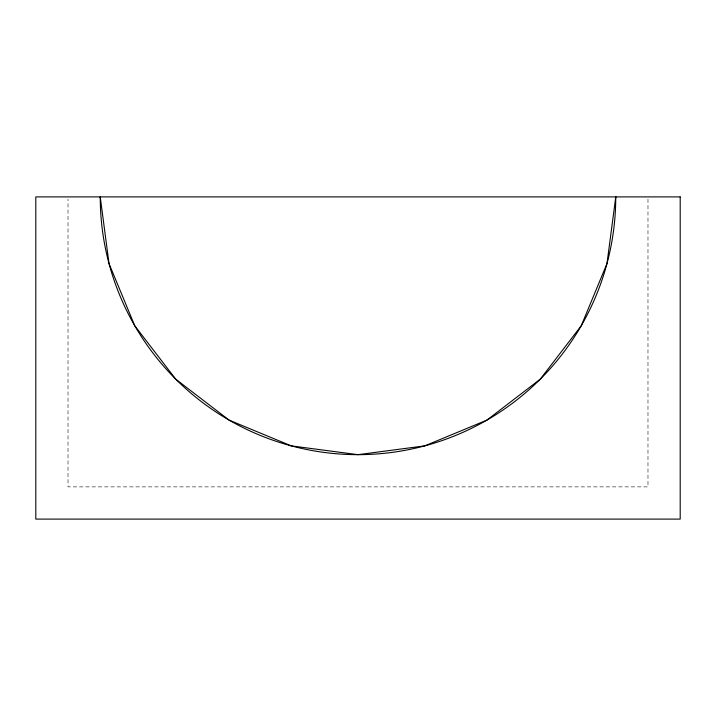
<?xml version="1.0" encoding="UTF-8"?>
<svg xmlns="http://www.w3.org/2000/svg" width="716" height="716" viewBox="0 0 716 716"><rect width="100%" height="100%" fill="white"/><g stroke="black" fill="none" stroke-linecap="round" stroke-linejoin="round"><path stroke-width="0.54" stroke-dasharray="3.58 2.69" d="M647.98 199.129L647.98 486.88L68.02 486.88L68.02 199.129"/><path stroke-width="1.07" d="M615.76 196.9L606.98 263.613L581.231 325.78L540.267 379.167L486.88 420.131L424.713 445.88L358 454.66L291.287 445.88L229.12 420.131L175.733 379.167L134.769 325.78L109.02 263.613L100.24 196.9A257.76 257.76 0 0 0 358 454.66A257.76 257.76 0 0 0 615.76 196.9M680.2 196.9L35.8 196.9L35.8 519.1L680.2 519.1L680.2 196.9"/></g></svg>
